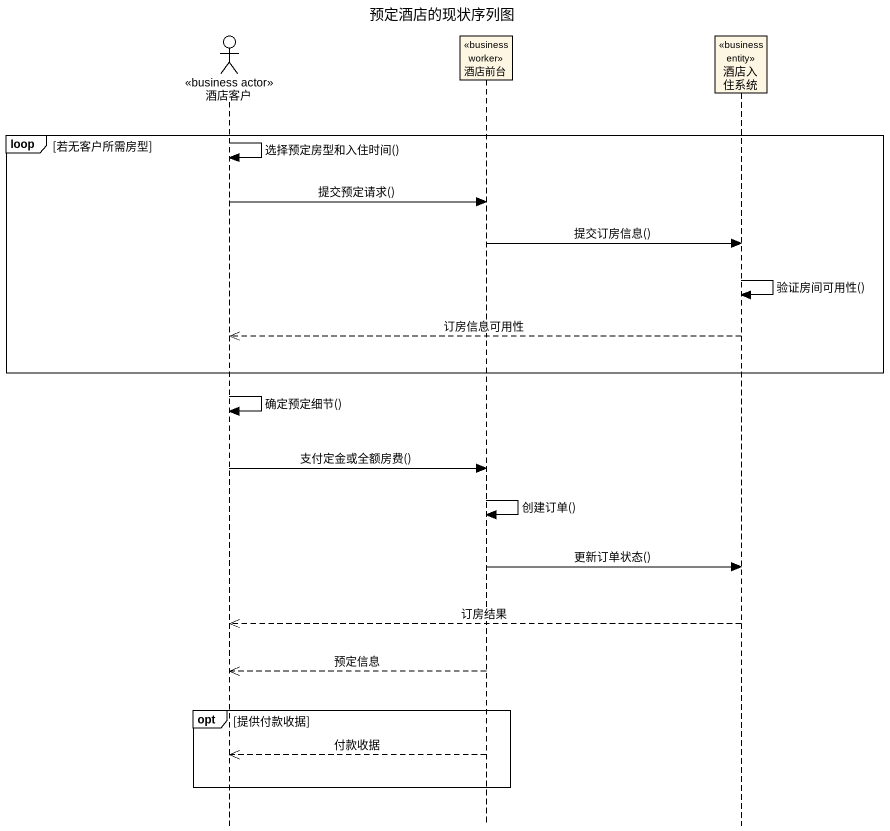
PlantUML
@startuml
title 预定酒店的现状序列图
hide footbox
actor 酒店客户 <<business actor>>
participant 酒店前台 <<business worker>>
participant 酒店入住系统 <<business entity>>

loop 若无客户所需房型
  酒店客户 -> 酒店客户 : 选择预定房型和入住时间()
  酒店客户 -> 酒店前台 : 提交预定请求()
  酒店前台 -> 酒店入住系统 : 提交订房信息()
  酒店入住系统 -> 酒店入住系统 : 验证房间可用性()
  酒店入住系统 -->> 酒店客户 : 订房信息可用性
end
酒店客户 -> 酒店客户 : 确定预定细节()
酒店客户 -> 酒店前台 : 支付定金或全额房费()
酒店前台 -> 酒店前台 : 创建订单()
酒店前台 -> 酒店入住系统 : 更新订单状态()
酒店入住系统 -->> 酒店客户 : 订房结果
酒店前台 -->> 酒店客户 : 预定信息
opt 提供付款收据
  酒店前台 -->> 酒店客户 : 付款收据
end
@enduml
